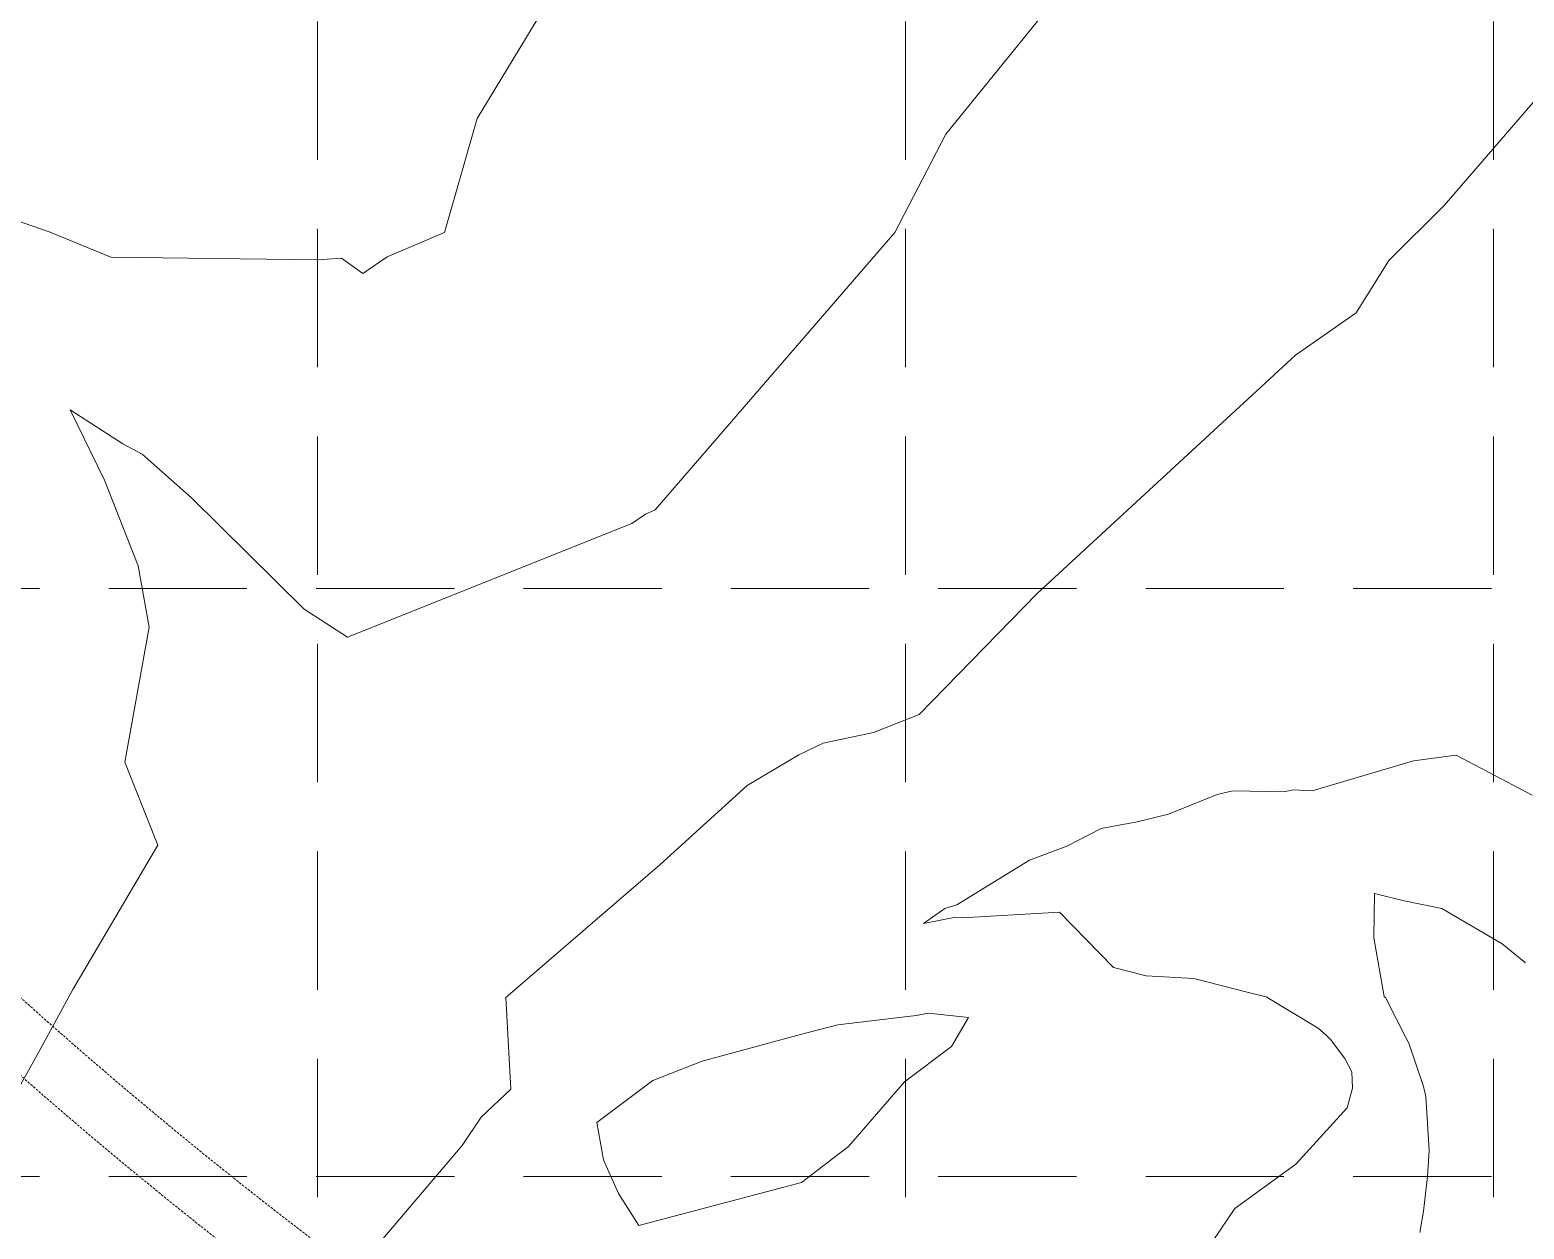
# Model space of a CAD drawing. Extents: x 33353 to 37237, y 80141 to 82571.
# Drawn here: x 35931.8 to 36085.8, y 80502.3 to 80625.9 of the extents above; entities that cross this region are included whole.
import ezdxf

# ---------------------------------------------------------------- set-up
doc = ezdxf.new("R2010")
doc.units = 0
doc.header["$MEASUREMENT"] = 0
doc.linetypes.add('HIDDEN', pattern=[0.375, 0.25, -0.125])
doc.layers.add('GRID', color=254, linetype='HIDDEN')
for name, color, linetype, lineweight in [('TOPOSHD-33', 7, 'Continuous', 0), ('TOPOSHD-5', 7, 'Continuous', 0), ('TOPOSHD-6', 7, 'Continuous', 0)]:
    doc.layers.add(name, color=color, linetype=linetype, lineweight=lineweight)

msp = doc.modelspace()

# ---------------------------------------------------------------- linework, layer by layer
at = {"layer": 'GRID', "linetype": 'HIDDEN', "lineweight": 15, "ltscale": 57}
for p, q in [((35961.42, 82507.72), (35961.42, 80386.52)), ((36022.02, 82507.72), (36022.02, 80386.52)), ((36082.62, 82507.72), (36082.62, 80386.52)), ((33417.66, 80568.31), (37174.74, 80568.31)), ((33417.66, 80507.72), (37174.74, 80507.72))]:
    msp.add_line(p, q, dxfattribs=at)
at = {"layer": 'TOPOSHD-33', "color": 7, "linetype": 'HIDDEN', "lineweight": 0}
for radius in [487, 493]:
    msp.add_arc((36256.24, 80888.46), radius, 214.5578, 234.7675, dxfattribs=at)
at = {"layer": 'TOPOSHD-5', "color": 43, "linetype": 'Continuous', "lineweight": 0}
for p, q in [((36070.29, 80532.31), (36070.36, 80536.87)), ((36070.36, 80536.87), (36073.43, 80536.12)), ((36073.43, 80536.12), (36077.3, 80535.33)), ((36077.3, 80535.33), (36083.52, 80531.68)), ((36071.36, 80526.27), (36070.29, 80532.31)), ((36083.52, 80531.68), (36085.92, 80529.73)), ((36071.47, 80526.16), (36071.36, 80526.27)), ((36071.48, 80526.15), (36071.47, 80526.16)), ((36073.68, 80521.84), (36071.48, 80526.15)), ((36073.9, 80521.45), (36073.68, 80521.84)), ((36075.41, 80517.01), (36073.9, 80521.45)), ((36075.65, 80515.97), (36075.41, 80517.01)), ((36076.01, 80510.4), (36075.65, 80515.97)), ((36075.82, 80507.73), (36076.01, 80510.4)), ((36075.4, 80504.16), (36075.82, 80507.73)), ((36075.05, 80501.95), (36075.4, 80504.16))]:
    msp.add_line(p, q, dxfattribs=at)
at = {"layer": 'TOPOSHD-6', "color": 43, "linetype": 'Continuous', "lineweight": 0}
for p, q in [((35977.89, 80616.74), (35988.93, 80634.96)), ((36026.2, 80615.11), (36042.27, 80634.99)), ((36077.54, 80607.75), (36090.51, 80622.79)), ((35974.53, 80604.99), (35977.89, 80616.74)), ((36020.94, 80604.99), (36026.2, 80615.11)), ((35924.19, 80608.35), (35933.86, 80605)), ((36071.84, 80602.1), (36077.54, 80607.75)), ((35933.86, 80605), (35940.12, 80602.44)), ((35968.61, 80602.47), (35974.53, 80604.99)), ((35996.23, 80576.39), (36020.94, 80604.99)), ((35940.12, 80602.44), (35961.46, 80602.16)), ((35961.46, 80602.16), (35963.91, 80602.32)), ((35963.91, 80602.32), (35966.1, 80600.74)), ((35966.1, 80600.74), (35968.61, 80602.47)), ((36068.48, 80596.7), (36071.84, 80602.1)), ((36062.23, 80592.33), (36068.48, 80596.7)), ((36035.59, 80567.77), (36062.23, 80592.33)), ((35939.48, 80579.45), (35935.93, 80586.71)), ((35935.93, 80586.71), (35941.35, 80583.21)), ((35941.35, 80583.21), (35943.35, 80582.13)), ((35943.35, 80582.13), (35948.44, 80577.63)), ((35942.96, 80570.62), (35939.48, 80579.45)), ((35948.44, 80577.63), (35960.04, 80566.16)), ((35993.82, 80574.99), (35995.23, 80575.96)), ((35995.23, 80575.96), (35996.23, 80576.39)), ((35964.53, 80563.3), (35993.82, 80574.99)), ((35944.08, 80564.32), (35942.96, 80570.62)), ((36023.43, 80555.32), (36035.59, 80567.77)), ((35960.04, 80566.16), (35964.53, 80563.3)), ((35941.57, 80550.4), (35944.08, 80564.32)), ((36018.73, 80553.46), (36023.43, 80555.32)), ((36013.53, 80552.38), (36018.73, 80553.46)), ((36005.71, 80547.99), (36011.03, 80551.18)), ((36011.03, 80551.18), (36013.53, 80552.38)), ((36074.39, 80550.53), (36078.77, 80551.13)), ((36078.77, 80551.13), (36086.6, 80547.01)), ((35944.97, 80541.85), (35941.57, 80550.4)), ((36063.94, 80547.47), (36074.39, 80550.53)), ((35996.7, 80539.84), (36005.71, 80547.99)), ((36049.12, 80545.04), (36054.16, 80547.08)), ((36054.16, 80547.08), (36055.77, 80547.47)), ((36055.77, 80547.47), (36061.02, 80547.36)), ((36061.02, 80547.36), (36061.98, 80547.56)), ((36061.98, 80547.56), (36063.94, 80547.47)), ((36045.91, 80544.26), (36049.12, 80545.04)), ((36038.64, 80541.76), (36042.2, 80543.57)), ((36042.2, 80543.57), (36045.91, 80544.26)), ((35936.2, 80526.98), (35944.97, 80541.85)), ((36034.81, 80540.31), (36038.64, 80541.76)), ((36027.31, 80535.71), (36034.81, 80540.31)), ((35980.82, 80526.17), (35996.7, 80539.84)), ((36026.09, 80535.32), (36027.31, 80535.71)), ((36023.87, 80533.8), (36026.09, 80535.32)), ((36027.21, 80534.43), (36023.87, 80533.8)), ((36027.86, 80534.36), (36027.21, 80534.43)), ((36037.91, 80534.95), (36027.86, 80534.36)), ((36043.45, 80529.26), (36037.91, 80534.95)), ((36046.84, 80528.38), (36043.45, 80529.26)), ((36051.76, 80528.11), (36046.84, 80528.38)), ((36057.23, 80526.7), (36051.76, 80528.11)), ((35932.85, 80520.8), (35936.2, 80526.98)), ((36059.21, 80526.23), (36057.23, 80526.7)), ((35981.35, 80516.72), (35980.82, 80526.17)), ((36064.55, 80523.02), (36059.21, 80526.23)), ((36011.22, 80522.36), (36015.05, 80523.34)), ((36015.05, 80523.34), (36023.12, 80524.3)), ((36023.12, 80524.3), (36024.41, 80524.55)), ((36024.41, 80524.55), (36028.53, 80524.09)), ((36028.53, 80524.09), (36026.76, 80521.1)), ((36001.07, 80519.61), (36011.22, 80522.36)), ((36065.39, 80522.27), (36064.55, 80523.02)), ((36065.83, 80521.85), (36065.39, 80522.27)), ((36067.3, 80519.88), (36065.83, 80521.85)), ((35929.6, 80514.99), (35932.85, 80520.8)), ((36026.76, 80521.1), (36021.91, 80517.46)), ((35995.99, 80517.6), (36001.07, 80519.61)), ((36068.01, 80518.49), (36067.3, 80519.88)), ((35990.2, 80513.28), (35995.99, 80517.6)), ((36021.91, 80517.46), (36016.16, 80510.81)), ((36068.09, 80516.82), (36068.01, 80518.49)), ((35978.29, 80513.84), (35981.35, 80516.72)), ((36067.55, 80514.8), (36068.09, 80516.82)), ((36062.25, 80508.98), (36067.55, 80514.8)), ((35976.35, 80510.92), (35978.29, 80513.84)), ((35990.9, 80509.45), (35990.2, 80513.28)), ((35964.63, 80497.19), (35976.35, 80510.92)), ((35992.45, 80505.98), (35990.9, 80509.45)), ((36016.16, 80510.81), (36011.3, 80507.1)), ((36055.96, 80504.43), (36062.25, 80508.98)), ((36011.3, 80507.1), (35994.54, 80502.66)), ((35994.54, 80502.66), (35992.45, 80505.98)), ((36053.74, 80501.12), (36055.96, 80504.43))]:
    msp.add_line(p, q, dxfattribs=at)

doc.saveas('drawing.dxf')
